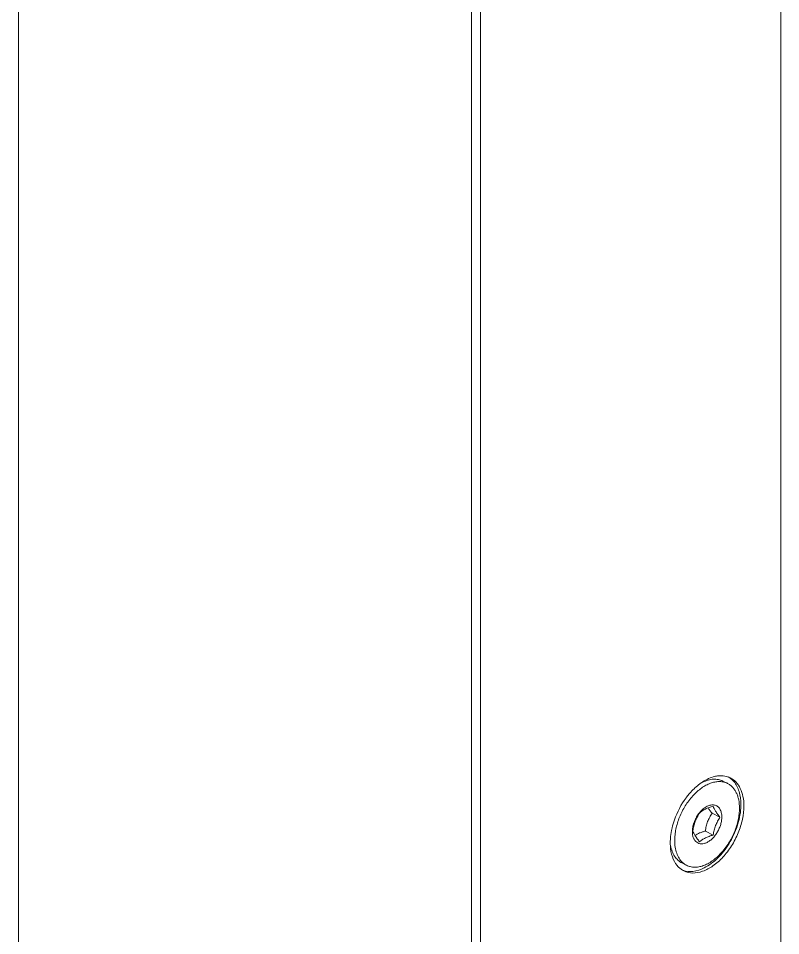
# Model space of a CAD drawing. Header units: millimetres. Extents: x 0 to 2382, y 0 to 1684.
# Drawn here: x 1990 to 2081.6, y 1052.3 to 1162.5 of the extents above; entities that cross this region are included whole.
import ezdxf

# ---------------------------------------------------------------- set-up
doc = ezdxf.new("R2010")
doc.units = ezdxf.units.MM
doc.layers.get('0').update_dxf_attribs({"lineweight": 13})

msp = doc.modelspace()

# ---------------------------------------------------------------- linework, layer by layer
for p, q in [((2081.61, 736.65), (2081.61, 1251.89)), ((2044.48, 1230.29), (2044.48, 721.83)), ((2045.54, 1230.77), (2045.54, 721.71)), ((1990.04, 1198.41), (1990.04, 699.27)), ((2075.23, 1070.55), (2074.66, 1070.83)), ((2073.37, 1066.96), (2074.32, 1066.48)), ((2072.56, 1064.82), (2073.51, 1064.34)), ((2070.31, 1060.71), (2069.74, 1060.99))]:
    msp.add_line(p, q)
for centre, radius, start, end in [((2076.37, 1064.56), 7.43, 131.3429, 131.9742), ((2077.78, 1063.24), 9.37, 142.4973, 143.4287), ((2077.57, 1063.4), 9.11, 139.1596, 142.5104), ((2076.57, 1064.04), 7.45, 135.9849, 137.8617), ((2069.93, 1068.02), 6.91, 356.3123, 359.9655), ((2074.68, 1064.75), 3.63, 140.2604, 141.3367), ((2073.74, 1064.74), 2.74, 177.7374, 179.9812), ((2074.65, 1063.42), 6.3, 179.9813, 183.2384)]:
    msp.add_arc(centre, radius, start, end)
for points, knots in [([(2074.15, 1071.46), (2073.99, 1071.45), (2073.32, 1071.33), (2072.69, 1071.03), (2072.25, 1070.74)], [0, 0, 0, 0, 0.230699, 1, 1, 1, 1]), ([(2075.56, 1071.22), (2075.35, 1071.32), (2074.88, 1071.47), (2074.39, 1071.48), (2074.15, 1071.46)], [0, 0, 0, 0, 0.487221, 1, 1, 1, 1]), ([(2075.33, 1071.33), (2075.39, 1071.3), (2075.63, 1071.14), (2075.85, 1070.94), (2075.99, 1070.77)], [0, 0, 0, 0, 0.246282, 1, 1, 1, 1]), ([(2077.19, 1067.84), (2077.19, 1068.22), (2077.13, 1068.94), (2076.82, 1069.93), (2076.3, 1070.72), (2075.82, 1071.09), (2075.56, 1071.22)], [0, 0, 0, 0, 0.289574, 0.549671, 0.78286, 1, 1, 1, 1]), ([(2071.4, 1070.09), (2071.34, 1070.03), (2071.08, 1069.8), (2070.85, 1069.55), (2070.68, 1069.36)], [0, 0, 0, 0, 0.245022, 1, 1, 1, 1]), ([(2071.21, 1069.22), (2071.37, 1069.38), (2071.7, 1069.69), (2072.22, 1070.08), (2072.75, 1070.4), (2073.28, 1070.62), (2073.81, 1070.75), (2074.31, 1070.79), (2074.79, 1070.73), (2075.09, 1070.62), (2075.23, 1070.55)], [0, 0, 0, 0, 0.152379, 0.29723, 0.433643, 0.561224, 0.68022, 0.791651, 0.897371, 1, 1, 1, 1]), ([(2072.25, 1070.74), (2072.18, 1070.7), (2071.91, 1070.52), (2071.65, 1070.31), (2071.46, 1070.14)], [0, 0, 0, 0, 0.243092, 1, 1, 1, 1]), ([(2074.66, 1070.83), (2074.58, 1070.87), (2074.4, 1070.95), (2074.12, 1071.02), (2073.83, 1071.06), (2073.42, 1071.06), (2072.88, 1070.96), (2072.46, 1070.8), (2072.26, 1070.7)], [0, 0, 0, 0, 0.113392, 0.228095, 0.345339, 0.466211, 0.721828, 1, 1, 1, 1]), ([(2075.23, 1070.55), (2075.34, 1070.49), (2075.55, 1070.36), (2075.84, 1070.1), (2076.09, 1069.79), (2076.29, 1069.42), (2076.46, 1069.02), (2076.62, 1068.4), (2076.66, 1067.91), (2076.66, 1067.57)], [0, 0, 0, 0, 0.107708, 0.217562, 0.331488, 0.451034, 0.577277, 0.710835, 1, 1, 1, 1]), ([(2075.99, 1070.77), (2076.28, 1070.43), (2076.72, 1069.53), (2076.83, 1068.54), (2076.83, 1068.02)], [0, 0, 0, 0, 0.460828, 1, 1, 1, 1]), ([(2068.88, 1063.68), (2068.88, 1063.91), (2068.91, 1064.37), (2069.02, 1065.08), (2069.2, 1065.79), (2069.54, 1066.74), (2070.11, 1067.86), (2070.71, 1068.67), (2071.05, 1069.04)], [0, 0, 0, 0, 0.115345, 0.236176, 0.361289, 0.489342, 0.747973, 1, 1, 1, 1]), ([(2070.25, 1068.82), (2069.66, 1068.02), (2069.02, 1066.82), (2068.65, 1065.54), (2068.57, 1065.22)], [0, 0, 0, 0, 0.752934, 1, 1, 1, 1]), ([(2069.97, 1060.04), (2070.3, 1059.88), (2071.08, 1059.7), (2072.32, 1059.95), (2073.56, 1060.63), (2074.73, 1061.68), (2075.75, 1063.03), (2076.54, 1064.57), (2077.06, 1066.2), (2077.19, 1067.3), (2077.19, 1067.84)], [0, 0, 0, 0, 0.090494, 0.191264, 0.307352, 0.438213, 0.57954, 0.724921, 0.867307, 1, 1, 1, 1]), ([(2073.51, 1067.81), (2073.34, 1067.76), (2073.02, 1067.66), (2072.57, 1067.48), (2072.19, 1067.26), (2071.97, 1067.08), (2071.87, 1066.99)], [0, 0, 0, 0, 0.282128, 0.545391, 0.783916, 1, 1, 1, 1]), ([(2074.54, 1066.51), (2074.54, 1066.69), (2074.51, 1066.95), (2074.41, 1067.27), (2074.31, 1067.48), (2074.18, 1067.65), (2074.02, 1067.79), (2073.85, 1067.89), (2073.65, 1067.95), (2073.44, 1067.97), (2073.22, 1067.95), (2073, 1067.9), (2072.68, 1067.76), (2072.29, 1067.5), (2072.02, 1067.22), (2071.89, 1067.07)], [0, 0, 0, 0, 0.137226, 0.199628, 0.258051, 0.313111, 0.36577, 0.417313, 0.469181, 0.522765, 0.579221, 0.639363, 0.703639, 0.844529, 1, 1, 1, 1]), ([(2074.32, 1066.48), (2074.22, 1066.61), (2074.04, 1066.84), (2073.79, 1067.19), (2073.62, 1067.51), (2073.54, 1067.71), (2073.51, 1067.81)], [0, 0, 0, 0, 0.303897, 0.576139, 0.80705, 1, 1, 1, 1]), ([(2076.66, 1067.57), (2076.66, 1067.34), (2076.63, 1066.87), (2076.51, 1066.16), (2076.32, 1065.44), (2075.98, 1064.48), (2075.51, 1063.56), (2074.93, 1062.73), (2074.45, 1062.16), (2073.94, 1061.66), (2073.41, 1061.24), (2072.87, 1060.9), (2072.32, 1060.66), (2071.78, 1060.51), (2071.25, 1060.47), (2070.76, 1060.53), (2070.45, 1060.64), (2070.31, 1060.71)], [0, 0, 0, 0, 0.064756, 0.132625, 0.202911, 0.274835, 0.419955, 0.491499, 0.561172, 0.628211, 0.691982, 0.752026, 0.80812, 0.860338, 0.90911, 0.955266, 1, 1, 1, 1]), ([(2071.85, 1067.01), (2071.72, 1066.86), (2071.5, 1066.52), (2071.24, 1065.98), (2071.06, 1065.42), (2071.01, 1065.04), (2071, 1064.85)], [0, 0, 0, 0, 0.253745, 0.511129, 0.762731, 1, 1, 1, 1]), ([(2071.87, 1066.99), (2071.77, 1066.84), (2071.57, 1066.51), (2071.33, 1065.99), (2071.16, 1065.43), (2071.09, 1065.04), (2071.06, 1064.85)], [0, 0, 0, 0, 0.244691, 0.494024, 0.746612, 1, 1, 1, 1]), ([(2076.82, 1067.58), (2076.77, 1066.85), (2076.46, 1065.36), (2075.5, 1063.3), (2074.15, 1061.56), (2073.01, 1060.69), (2072.41, 1060.39)], [0, 0, 0, 0, 0.25105, 0.515764, 0.771966, 1, 1, 1, 1]), ([(2073.37, 1066.96), (2073.27, 1066.8), (2073.07, 1066.48), (2072.82, 1065.96), (2072.65, 1065.4), (2072.58, 1065.01), (2072.56, 1064.82)], [0, 0, 0, 0, 0.244691, 0.494024, 0.746612, 1, 1, 1, 1]), ([(2072.89, 1067.61), (2072.96, 1067.5), (2073.11, 1067.28), (2073.28, 1067.07), (2073.37, 1066.96)], [0, 0, 0, 0, 0.477159, 1, 1, 1, 1]), ([(2071, 1064.74), (2071, 1064.61), (2071.02, 1064.35), (2071.12, 1063.99), (2071.28, 1063.69), (2071.51, 1063.46), (2071.78, 1063.32), (2072.1, 1063.27), (2072.44, 1063.32), (2072.78, 1063.46), (2073.13, 1063.68), (2073.46, 1063.97), (2073.76, 1064.32), (2074.03, 1064.72), (2074.25, 1065.16), (2074.41, 1065.61), (2074.51, 1066.06), (2074.54, 1066.37), (2074.54, 1066.51)], [0, 0, 0, 0, 0.063432, 0.121097, 0.173353, 0.221646, 0.268442, 0.316664, 0.368797, 0.426311, 0.489599, 0.558188, 0.630979, 0.706458, 0.782875, 0.858401, 0.931288, 1, 1, 1, 1]), ([(2073.51, 1064.34), (2073.53, 1064.54), (2073.61, 1064.92), (2073.78, 1065.48), (2074.02, 1066), (2074.22, 1066.33), (2074.32, 1066.48)], [0, 0, 0, 0, 0.253388, 0.505976, 0.755309, 1, 1, 1, 1]), ([(2068.57, 1065.22), (2068.55, 1065.12), (2068.45, 1064.69), (2068.39, 1064.26), (2068.37, 1063.94)], [0, 0, 0, 0, 0.25615, 1, 1, 1, 1]), ([(2071.06, 1064.85), (2071.09, 1064.76), (2071.17, 1064.55), (2071.35, 1064.23), (2071.59, 1063.88), (2071.77, 1063.65), (2071.87, 1063.53)], [0, 0, 0, 0, 0.19295, 0.423862, 0.696103, 1, 1, 1, 1]), ([(2072.56, 1064.82), (2072.44, 1064.79), (2072.21, 1064.72), (2071.88, 1064.6), (2071.58, 1064.46), (2071.4, 1064.36), (2071.31, 1064.3)], [0, 0, 0, 0, 0.26949, 0.528241, 0.772467, 1, 1, 1, 1]), ([(2068.37, 1063.94), (2068.37, 1063.89), (2068.35, 1063.72), (2068.35, 1063.55), (2068.35, 1063.42)], [0, 0, 0, 0, 0.253711, 1, 1, 1, 1]), ([(2069.8, 1061.06), (2069.65, 1061.21), (2069.38, 1061.55), (2069.09, 1062.17), (2068.91, 1062.9), (2068.88, 1063.42), (2068.88, 1063.68)], [0, 0, 0, 0, 0.219631, 0.457334, 0.717195, 1, 1, 1, 1]), ([(2071.87, 1063.53), (2071.97, 1063.62), (2072.19, 1063.79), (2072.57, 1064.02), (2073.02, 1064.2), (2073.34, 1064.3), (2073.51, 1064.34)], [0, 0, 0, 0, 0.216084, 0.454609, 0.717871, 1, 1, 1, 1]), ([(2068.36, 1063.06), (2068.38, 1062.61), (2068.52, 1061.76), (2068.92, 1060.99), (2069.17, 1060.68)], [0, 0, 0, 0, 0.534879, 1, 1, 1, 1]), ([(2068.39, 1063.08), (2068.43, 1062.84), (2068.55, 1062.39), (2068.79, 1061.88), (2069.05, 1061.54), (2069.26, 1061.32), (2069.49, 1061.14), (2069.66, 1061.04), (2069.74, 1060.99)], [0, 0, 0, 0, 0.279234, 0.535169, 0.655904, 0.772841, 0.88711, 1, 1, 1, 1]), ([(2069.17, 1060.68), (2069.23, 1060.62), (2069.46, 1060.36), (2069.74, 1060.15), (2069.97, 1060.04)], [0, 0, 0, 0, 0.256693, 1, 1, 1, 1]), ([(2070.31, 1060.71), (2070.22, 1060.76), (2070.04, 1060.86), (2069.88, 1060.99), (2069.8, 1061.06)], [0, 0, 0, 0, 0.496629, 1, 1, 1, 1]), ([(2072.41, 1060.39), (2072, 1060.18), (2071.15, 1059.89), (2070.25, 1059.97), (2069.86, 1060.11)], [0, 0, 0, 0, 0.534579, 1, 1, 1, 1])]:
    msp.add_open_spline(points, degree=3, knots=knots)

doc.saveas('drawing.dxf')
